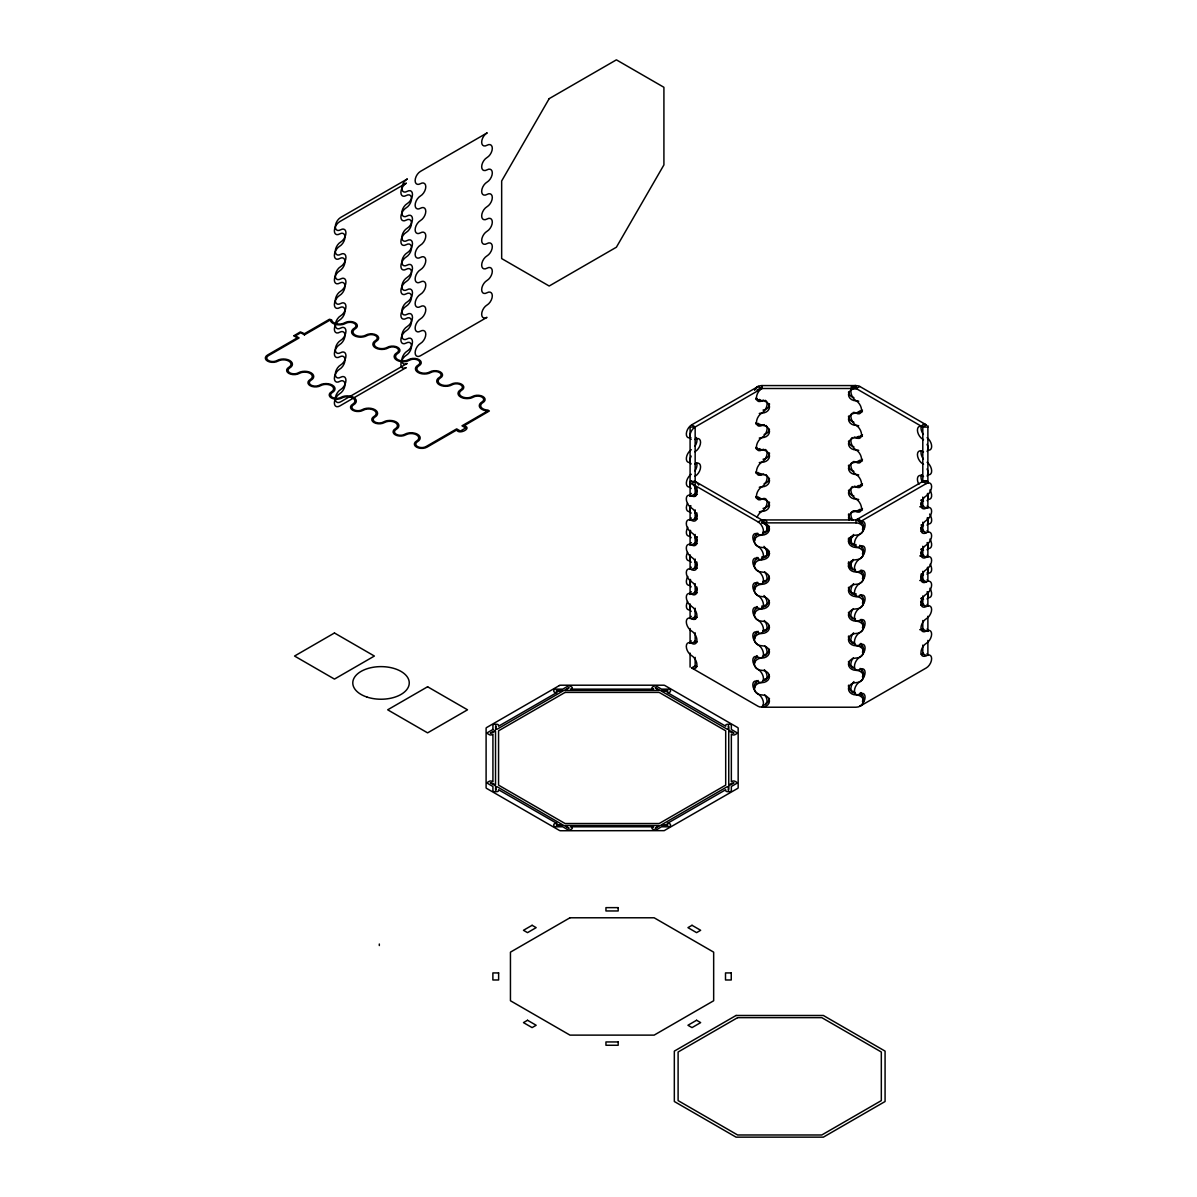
<?xml version="1.0" encoding="UTF-8"?>
<svg xmlns="http://www.w3.org/2000/svg" width="1197" height="1197" viewBox="0 0 1197 1197"><rect width="100%" height="100%" fill="white"/><g stroke="black" fill="none" stroke-linecap="round" stroke-linejoin="round"><path stroke-width="1.5" d="M495.363 730.2L490.321 733.118L495.528 731.277L495.528 784.663L490.321 782.823L495.393 785.756M728.883 785.756L733.956 782.823L728.749 784.663L728.749 731.277L733.956 733.118L728.928 730.215M304.442 334.861L330.282 319.943A9.037 5.222 0 0 0 336.073 324.522A9.037 5.222 0 0 0 345.694 323.34A6.015 3.471 0 0 1 354.207 323.34A6.015 3.471 0 0 1 354.207 328.262A9.037 5.222 0 0 0 354.207 335.639A9.037 5.222 0 0 0 366.97 335.639A6.015 3.471 0 0 1 375.499 335.639A6.015 3.471 0 0 1 375.499 340.547A9.037 5.222 0 0 0 375.499 347.923A9.037 5.222 0 0 0 388.262 347.923A6.015 3.471 0 0 1 396.776 347.923A6.015 3.471 0 0 1 396.776 352.846A9.037 5.222 0 0 0 396.776 360.207A9.037 5.222 0 0 0 409.554 360.207A6.015 3.471 0 0 1 418.067 360.207A6.015 3.471 0 0 1 418.067 365.13A9.037 5.222 0 0 0 418.067 372.506A9.037 5.222 0 0 0 430.845 372.506A6.015 3.471 0 0 1 439.359 372.506A6.015 3.471 0 0 1 439.359 377.414A9.037 5.222 0 0 0 439.359 384.791A9.037 5.222 0 0 0 452.137 384.791A6.015 3.471 0 0 1 460.65 384.791A6.015 3.471 0 0 1 460.65 389.713A9.037 5.222 0 0 0 460.65 397.09A9.037 5.222 0 0 0 473.413 397.09A6.015 3.471 0 0 1 481.927 397.09A6.015 3.471 0 0 1 481.927 401.997A9.037 5.222 0 0 0 479.877 407.549A9.037 5.222 0 0 0 487.822 410.9L461.982 425.818L465.708 427.972L460.381 431.04L456.656 428.885L426.057 446.556A6.015 3.471 0 0 1 417.544 446.556A6.015 3.471 0 0 1 417.544 441.648A9.037 5.222 0 0 0 417.544 434.272A9.037 5.222 0 0 0 404.766 434.272A6.015 3.471 0 0 1 396.252 434.272A6.015 3.471 0 0 1 396.252 429.349A9.037 5.222 0 0 0 396.252 421.972A9.037 5.222 0 0 0 383.474 421.972A6.015 3.471 0 0 1 374.96 421.972A6.015 3.471 0 0 1 374.96 417.065A9.037 5.222 0 0 0 374.96 409.688A9.037 5.222 0 0 0 362.182 409.688A6.015 3.471 0 0 1 353.669 409.688A6.015 3.471 0 0 1 353.669 404.766A9.037 5.222 0 0 0 353.669 397.389A9.037 5.222 0 0 0 340.906 397.389A6.015 3.471 0 0 1 332.377 397.389A6.015 3.471 0 0 1 332.377 392.481A9.037 5.222 0 0 0 332.377 385.105A9.037 5.222 0 0 0 319.614 385.105A6.015 3.471 0 0 1 311.1 385.105A6.015 3.471 0 0 1 311.1 380.182A9.037 5.222 0 0 0 311.1 372.806A9.037 5.222 0 0 0 298.322 372.806A6.015 3.471 0 0 1 289.809 372.806A6.015 3.471 0 0 1 289.809 367.898A9.037 5.222 0 0 0 289.809 360.521A9.037 5.222 0 0 0 277.031 360.521A6.015 3.471 0 0 1 268.517 360.521A6.015 3.471 0 0 1 268.517 355.599L299.115 337.943L295.435 335.803L300.761 332.736L304.487 334.891M690.878 437.548A7.526 4.339 -60 0 1 686.345 433.628A7.526 4.339 -60 0 1 691.657 424.875L758.18 386.466L761.771 388.531A7.526 4.339 -60 0 0 756.459 397.748A7.526 4.339 -60 0 0 761.771 400.83A7.526 4.339 -60 0 1 763.686 400.127M691.163 439.389A7.526 4.339 -60 0 1 690.43 433.269A7.526 4.339 -60 0 1 695.248 426.94L761.771 388.531M691.627 483.543L758.15 521.952A7.526 4.339 60 0 1 763.477 531.169A7.526 4.339 60 0 1 758.15 534.236A7.526 4.339 60 0 0 752.823 537.318A7.526 4.339 60 0 0 758.15 546.535A7.526 4.339 60 0 1 763.477 555.752A7.526 4.339 60 0 1 758.15 558.819A7.526 4.339 60 0 0 752.823 561.887A7.526 4.339 60 0 0 758.15 571.119A7.526 4.339 60 0 1 763.477 580.336A7.526 4.339 60 0 1 758.15 583.403A7.526 4.339 60 0 0 752.823 586.47A7.526 4.339 60 0 0 758.15 595.687A7.526 4.339 60 0 1 763.477 604.919A7.526 4.339 60 0 1 758.15 607.986A7.526 4.339 60 0 0 752.823 611.054A7.526 4.339 60 0 0 758.15 620.27A7.526 4.339 60 0 1 763.477 629.487A7.526 4.339 60 0 1 758.15 632.57A7.526 4.339 60 0 0 752.823 635.637A7.526 4.339 60 0 0 758.15 644.854A7.526 4.339 60 0 1 763.477 654.071A7.526 4.339 60 0 1 758.15 657.153A7.526 4.339 60 0 0 752.823 660.22A7.526 4.339 60 0 0 758.15 669.437A7.526 4.339 60 0 1 763.477 678.654A7.526 4.339 60 0 1 758.15 681.736A7.526 4.339 60 0 0 752.823 684.804A7.526 4.339 60 0 0 758.15 694.021A7.526 4.339 60 0 1 763.477 703.238A7.526 4.339 60 0 1 758.15 706.32L691.627 667.911A7.526 4.339 60 0 0 696.938 664.829A7.526 4.339 60 0 0 691.627 655.612A7.526 4.339 60 0 1 686.3 646.395A7.526 4.339 60 0 1 691.627 643.328A7.526 4.339 60 0 0 696.938 640.245A7.526 4.339 60 0 0 691.627 631.028A7.526 4.339 60 0 1 686.3 621.812A7.526 4.339 60 0 1 691.627 618.744A7.526 4.339 60 0 0 696.938 615.662A7.526 4.339 60 0 0 691.627 606.445A7.526 4.339 60 0 1 686.3 597.228A7.526 4.339 60 0 1 691.627 594.161A7.526 4.339 60 0 0 696.938 591.079A7.526 4.339 60 0 0 691.627 581.862A7.526 4.339 60 0 1 686.3 572.645A7.526 4.339 60 0 1 691.627 569.577A7.526 4.339 60 0 0 696.938 566.51A7.526 4.339 60 0 0 691.627 557.278A7.526 4.339 60 0 1 686.3 548.061A7.526 4.339 60 0 1 691.627 544.994A7.526 4.339 60 0 0 696.938 541.927A7.526 4.339 60 0 0 691.627 532.71A7.526 4.339 60 0 1 686.3 523.478A7.526 4.339 60 0 1 691.627 520.411A7.526 4.339 60 0 0 696.938 517.343A7.526 4.339 60 0 0 691.627 508.127A7.526 4.339 60 0 1 686.3 498.91A7.526 4.339 60 0 1 691.627 495.827A7.526 4.339 60 0 0 696.938 492.76A7.526 4.339 60 0 0 691.627 483.543L695.218 481.463L761.741 519.872A7.526 4.339 60 0 1 767.008 528.161A7.526 4.339 60 0 1 763.282 532.785M852.967 412.546A7.526 4.339 60 0 1 856.214 413.13A7.526 4.339 60 0 0 861.541 410.062A7.526 4.339 60 0 0 856.214 400.845A7.526 4.339 60 0 1 850.887 391.628A7.526 4.339 60 0 1 856.214 388.561L859.805 386.481L926.328 424.89L922.737 426.97A7.526 4.339 60 0 0 917.426 430.037A7.526 4.339 60 0 0 922.737 439.254A7.526 4.339 60 0 1 923.515 439.763M691.627 495.827L695.218 493.763A7.526 4.339 60 0 0 697.118 494.451M856.214 413.13L859.805 411.065M691.627 520.411L694.021 519.034M854.314 437.025A7.526 4.339 60 0 1 856.214 437.713L858.608 436.336M691.627 544.994L695.218 542.914A7.526 4.339 60 0 0 697.118 543.618M852.967 461.698A7.526 4.339 60 0 1 856.214 462.296L859.805 460.232A7.526 4.339 60 0 0 862.409 460.95M758.15 521.952L761.741 519.872M691.627 569.577L694.021 568.201M854.314 486.191A7.526 4.339 60 0 1 856.214 486.88L858.608 485.503M691.627 594.161L695.218 592.081A7.526 4.339 60 0 0 697.118 592.769M852.967 510.865A7.526 4.339 60 0 1 856.214 511.463L859.805 509.383A7.526 4.339 60 0 0 862.409 510.102M922.707 481.493L926.298 483.558A7.526 4.339 -60 0 1 931.625 486.64A7.526 4.339 -60 0 1 926.298 495.857A7.526 4.339 -60 0 0 920.972 505.074A7.526 4.339 -60 0 0 926.298 508.141A7.526 4.339 -60 0 1 931.625 511.209A7.526 4.339 -60 0 1 926.298 520.441A7.526 4.339 -60 0 0 920.972 529.658A7.526 4.339 -60 0 0 926.298 532.725A7.526 4.339 -60 0 1 931.625 535.792A7.526 4.339 -60 0 1 926.298 545.009A7.526 4.339 -60 0 0 920.972 554.226A7.526 4.339 -60 0 0 926.298 557.308A7.526 4.339 -60 0 1 931.625 560.376A7.526 4.339 -60 0 1 926.298 569.592A7.526 4.339 -60 0 0 920.972 578.809A7.526 4.339 -60 0 0 926.298 581.892A7.526 4.339 -60 0 1 931.625 584.959A7.526 4.339 -60 0 1 926.298 594.176A7.526 4.339 -60 0 0 920.972 603.393A7.526 4.339 -60 0 0 926.298 606.475A7.526 4.339 -60 0 1 931.625 609.542A7.526 4.339 -60 0 1 926.298 618.759A7.526 4.339 -60 0 0 920.972 627.976A7.526 4.339 -60 0 0 926.298 631.058A7.526 4.339 -60 0 1 931.625 634.126A7.526 4.339 -60 0 1 926.298 643.343A7.526 4.339 -60 0 0 920.972 652.56A7.526 4.339 -60 0 0 926.298 655.627A7.526 4.339 -60 0 1 931.625 658.709A7.526 4.339 -60 0 1 926.298 667.926L859.775 706.335A7.526 4.339 -60 0 0 865.087 697.118A7.526 4.339 -60 0 0 859.775 694.036A7.526 4.339 -60 0 1 854.449 690.968A7.526 4.339 -60 0 1 859.775 681.751A7.526 4.339 -60 0 0 865.087 672.534A7.526 4.339 -60 0 0 859.775 669.467A7.526 4.339 -60 0 1 854.449 666.385A7.526 4.339 -60 0 1 859.775 657.168A7.526 4.339 -60 0 0 865.087 647.951A7.526 4.339 -60 0 0 859.775 644.884A7.526 4.339 -60 0 1 854.449 641.801A7.526 4.339 -60 0 1 859.775 632.585A7.526 4.339 -60 0 0 865.087 623.368A7.526 4.339 -60 0 0 859.775 620.3A7.526 4.339 -60 0 1 854.449 617.218A7.526 4.339 -60 0 1 859.775 608.001A7.526 4.339 -60 0 0 865.087 598.784A7.526 4.339 -60 0 0 859.775 595.717A7.526 4.339 -60 0 1 854.449 592.635A7.526 4.339 -60 0 1 859.775 583.418A7.526 4.339 -60 0 0 865.087 574.201A7.526 4.339 -60 0 0 859.775 571.134A7.526 4.339 -60 0 1 854.449 568.066A7.526 4.339 -60 0 1 859.775 558.849A7.526 4.339 -60 0 0 865.087 549.618A7.526 4.339 -60 0 0 859.775 546.55A7.526 4.339 -60 0 1 854.449 543.483A7.526 4.339 -60 0 1 859.775 534.266A7.526 4.339 -60 0 0 865.087 525.049A7.526 4.339 -60 0 0 859.775 521.967L856.184 519.902L922.707 481.493A7.526 4.339 -60 0 1 927.855 483.109M691.627 618.744L694.021 617.353M859.775 521.967L926.298 483.558M691.627 643.328L695.218 641.248A7.526 4.339 60 0 0 697.118 641.936M691.627 667.911L695.218 665.831A7.526 4.339 60 0 0 697.118 666.52M754.843 389.728A7.526 6.15 0 0 1 761.965 385.569L856.05 385.569L856.05 388.501A7.526 6.15 0 0 0 848.523 394.651A7.526 6.15 0 0 0 856.05 400.8A7.526 6.15 0 0 1 858.728 401.204M756.938 390.072A7.526 6.15 0 0 1 761.965 388.501L856.05 388.501M695.158 496.142L695.158 427.045L690.085 427.045L690.085 496.142M927.884 427.075L922.797 427.075L856.214 388.561M690.085 481.359L695.158 481.359A7.526 4.339 60 0 1 698.764 485.084M922.797 481.389L927.884 481.389M761.905 522.865L855.99 522.865A7.526 6.15 0 0 1 863.516 528.999A7.526 6.15 0 0 1 855.99 535.149A7.526 6.15 0 0 0 848.464 541.298A7.526 6.15 0 0 0 855.99 547.448A7.526 6.15 0 0 1 863.516 553.583A7.526 6.15 0 0 1 855.99 559.732A7.526 6.15 0 0 0 848.464 565.882A7.526 6.15 0 0 0 855.99 572.031A7.526 6.15 0 0 1 863.516 578.166A7.526 6.15 0 0 1 855.99 584.316A7.526 6.15 0 0 0 848.464 590.465A7.526 6.15 0 0 0 855.99 596.6A7.526 6.15 0 0 1 863.516 602.749A7.526 6.15 0 0 1 855.99 608.899A7.526 6.15 0 0 0 848.464 615.049A7.526 6.15 0 0 0 855.99 621.183A7.526 6.15 0 0 1 863.516 627.333A7.526 6.15 0 0 1 855.99 633.482A7.526 6.15 0 0 0 848.464 639.617A7.526 6.15 0 0 0 855.99 645.767A7.526 6.15 0 0 1 863.516 651.916A7.526 6.15 0 0 1 855.99 658.066A7.526 6.15 0 0 0 848.464 664.2A7.526 6.15 0 0 0 855.99 670.35A7.526 6.15 0 0 1 863.516 676.5A7.526 6.15 0 0 1 855.99 682.649A7.526 6.15 0 0 0 848.464 688.784A7.526 6.15 0 0 0 855.99 694.933A7.526 6.15 0 0 1 863.516 701.083A7.526 6.15 0 0 1 855.99 707.218L761.905 707.218A7.526 6.15 0 0 0 769.432 701.083A7.526 6.15 0 0 0 761.905 694.933A7.526 6.15 0 0 1 754.379 688.784A7.526 6.15 0 0 1 761.905 682.649A7.526 6.15 0 0 0 769.432 676.5A7.526 6.15 0 0 0 761.905 670.35A7.526 6.15 0 0 1 754.379 664.2A7.526 6.15 0 0 1 761.905 658.066A7.526 6.15 0 0 0 769.432 651.916A7.526 6.15 0 0 0 761.905 645.767A7.526 6.15 0 0 1 754.379 639.617A7.526 6.15 0 0 1 761.905 633.482A7.526 6.15 0 0 0 769.432 627.333A7.526 6.15 0 0 0 761.905 621.183A7.526 6.15 0 0 1 754.379 615.049A7.526 6.15 0 0 1 761.905 608.899A7.526 6.15 0 0 0 769.432 602.749A7.526 6.15 0 0 0 761.905 596.6A7.526 6.15 0 0 1 754.379 590.465A7.526 6.15 0 0 1 761.905 584.316A7.526 6.15 0 0 0 769.432 578.166A7.526 6.15 0 0 0 761.905 572.031A7.526 6.15 0 0 1 754.379 565.882A7.526 6.15 0 0 1 761.905 559.732A7.526 6.15 0 0 0 769.432 553.583A7.526 6.15 0 0 0 761.905 547.448A7.526 6.15 0 0 1 754.379 541.298A7.526 6.15 0 0 1 761.905 535.149A7.526 6.15 0 0 0 769.432 528.999A7.526 6.15 0 0 0 761.905 522.865L761.905 519.932L855.99 519.932A7.526 6.15 0 0 1 862.558 523.059A7.526 6.15 0 0 1 862.424 529.269M759.377 399.439L761.771 400.83M919.775 506.75A7.526 4.339 -60 0 0 922.707 506.062L926.298 508.141M759.377 424.022L761.771 425.414A7.526 4.339 -60 0 1 764.389 424.696M921.166 531.273A7.526 4.339 -60 0 0 922.707 530.645L926.298 532.725M759.377 448.606L761.771 449.982A7.526 4.339 -60 0 1 763.686 449.294M919.775 555.902A7.526 4.339 -60 0 0 922.707 555.228L926.298 557.308M691.657 424.875L695.248 426.94M759.377 473.189L761.771 474.566A7.526 4.339 -60 0 1 763.686 473.877M919.775 580.485A7.526 4.339 -60 0 0 922.707 579.812L926.298 581.892M758.18 497.084L761.771 499.149A7.526 4.339 -60 0 1 767.097 502.231A7.526 4.339 -60 0 1 761.771 511.448A7.526 4.339 -60 0 0 757.043 517.508M920.807 605.083A7.526 4.339 -60 0 0 922.707 604.395L926.298 606.475M919.775 629.652A7.526 4.339 -60 0 0 922.707 628.979L926.298 631.058M921.166 654.19A7.526 4.339 -60 0 0 922.707 653.562L926.298 655.627M927.884 425.698L927.884 482.975M927.884 493.344L927.884 507.348M927.884 517.568L927.884 532.141M927.884 542.51L927.884 557.159A7.526 4.339 -60 0 0 927.032 555.303M927.884 567.094L927.884 581.293M927.884 591.677L927.884 606.325A7.526 4.339 -60 0 0 927.032 604.47M927.884 616.26L927.884 631.373M927.884 640.41L927.884 655.492M922.797 425.698L922.797 481.867M922.797 497.099L922.797 507.348M922.797 522.191L922.797 531.932M922.797 546.266L922.797 556.515M922.797 571.358L922.797 581.293M922.797 595.941L922.797 605.682M922.797 620.525L922.797 631.373M922.797 645.108L922.797 654.894M855.99 519.932L855.99 522.865M855.99 544.515L855.99 547.448M855.99 593.667L855.99 596.6M761.965 385.569L761.965 388.501M761.905 556.8L761.905 559.732M761.905 605.966L761.905 608.899M728.719 729.916C727.282 719.966 730.484 730.664 727.058 729.138L661.761 691.297L667.836 690.669L660.445 690.639L655.178 687.647L658.889 690.43L565.418 690.474L569.084 687.647L563.862 690.624L556.44 690.669L562.515 691.238L497.219 729.138C493.897 730.828 496.89 719.936 495.558 729.916M728.719 786.025C727.267 795.99 730.484 785.307 727.058 786.803L661.761 824.643L667.836 825.272L660.445 825.302L655.178 828.309L658.919 825.571L565.373 825.511L569.084 828.309L563.787 825.302L556.44 825.272L562.515 824.703L497.219 786.803C493.733 785.277 497.024 796.005 495.558 786.025M695.158 509.877L695.158 519.603M695.158 534.461L695.158 544.186M695.158 559.044L695.158 568.77M695.158 583.627L695.158 593.353A7.526 4.339 -60 0 0 696.953 587.069M695.158 608.211L695.158 618.654M695.158 632.794L695.158 642.52M695.158 657.362L695.158 667.103M690.085 505.613L690.085 520.261M690.085 530.196L690.085 544.186M690.085 554.765L690.085 568.979M690.085 579.348L690.085 593.353M690.085 603.931L690.085 618.654M690.085 628.515L690.085 642.52M690.085 653.098L690.085 667.103M379.314 944.014L379.314 945.54M766.813 524.989A7.526 4.339 -60 0 1 766.678 529.463M761.771 499.149A7.526 4.339 -60 0 1 756.459 496.082A7.526 4.339 -60 0 1 761.771 486.865A7.526 4.339 -60 0 0 766.514 480.79A7.526 4.339 -60 0 0 766.11 474.64M761.771 474.566A7.526 4.339 -60 0 1 756.459 471.498A7.526 4.339 -60 0 1 761.771 462.281A7.526 4.339 -60 0 0 766.753 455.459A7.526 4.339 -60 0 0 765.332 449.503M761.771 449.982A7.526 4.339 -60 0 1 756.459 446.915A7.526 4.339 -60 0 1 761.771 437.698A7.526 4.339 -60 0 0 766.514 431.623A7.526 4.339 -60 0 0 766.11 425.474M761.771 425.414A7.526 4.339 -60 0 1 756.459 422.332A7.526 4.339 -60 0 1 761.771 413.115A7.526 4.339 -60 0 0 766.753 406.292A7.526 4.339 -60 0 0 765.332 400.337M694.859 439.449A7.526 4.339 -60 0 0 695.248 439.239A7.526 4.339 -60 0 1 700.574 442.306A7.526 4.339 -60 0 1 695.248 451.523A7.526 4.339 -60 0 0 694.859 451.763M694.859 464.017A7.526 4.339 -60 0 0 695.248 463.823A7.526 4.339 -60 0 1 700.574 466.89A7.526 4.339 -60 0 1 695.248 476.107A7.526 4.339 -60 0 0 694.859 476.346M691.163 463.957A7.526 4.339 -60 0 1 691.163 456.102M694.859 488.6A7.526 4.339 -60 0 0 695.248 488.391A7.526 4.339 -60 0 1 696.789 487.778M691.163 488.541A7.526 4.339 -60 0 1 691.163 480.685M695.248 512.974A7.526 4.339 -60 0 1 694.859 513.184M691.163 513.124A7.526 4.339 -60 0 1 690.923 505.762M694.859 537.767A7.526 4.339 -60 0 0 695.248 537.558A7.526 4.339 -60 0 1 697.148 536.869M691.163 537.707A7.526 4.339 -60 0 1 690.714 530.84M694.859 562.351A7.526 4.339 -60 0 0 695.248 562.141A7.526 4.339 -60 0 1 695.637 561.932M691.163 562.291A7.526 4.339 -60 0 1 690.519 555.917M691.163 586.874A7.526 4.339 -60 0 1 690.714 580.006M695.248 611.308A7.526 4.339 -60 0 1 694.859 611.517M691.163 611.458A7.526 4.339 -60 0 1 690.519 605.083M766.514 548.914A7.526 4.339 -60 0 1 766.678 554.031M757.791 497.294A7.526 4.339 -60 0 1 755.92 497.802M758.18 472.501A7.526 4.339 -60 0 1 755.92 473.219M757.417 448.291A7.526 4.339 -60 0 1 755.92 448.636M758.18 423.334A7.526 4.339 -60 0 1 755.92 424.052M757.417 399.14A7.526 4.339 -60 0 1 755.92 399.469M754.634 390.072A7.526 4.339 -60 0 1 758.18 386.466M696.205 437.474A7.526 4.339 -60 0 1 694.918 446.286M690.13 462.371A7.526 4.339 -60 0 1 686.375 457.972A7.526 4.339 -60 0 1 691.268 449.698M696.564 462.655A7.526 4.339 -60 0 1 694.918 470.87M690.13 486.955A7.526 4.339 -60 0 1 686.375 482.556A7.526 4.339 -60 0 1 691.268 474.266M696.804 487.942A7.526 4.339 -60 0 1 695.218 494.989M690.13 511.523A7.526 4.339 -60 0 1 687.572 503.189M696.893 512.915A7.526 4.339 -60 0 1 695.487 519.109M690.13 536.106A7.526 4.339 -60 0 1 687.826 527.293M696.699 536.735A7.526 4.339 -60 0 1 695.218 544.156M689.756 560.765A7.526 4.339 -60 0 1 687.572 552.356M696.893 562.081A7.526 4.339 -60 0 1 695.756 567.782M690.13 585.273A7.526 4.339 -60 0 1 687.826 576.445M690.13 609.857A7.526 4.339 -60 0 1 687.572 601.522M689.981 643.253A7.526 4.339 60 0 1 691.387 640.919M694.829 641.038A7.526 4.339 60 0 1 695.218 641.248M690.071 618.28A7.526 4.339 60 0 1 691.387 616.335M694.829 616.455A7.526 4.339 60 0 1 695.218 616.664A7.526 4.339 60 0 0 697.118 617.353M689.921 594.505A7.526 4.339 60 0 1 691.387 591.752M694.829 591.872A7.526 4.339 60 0 1 695.218 592.081M690.071 569.114A7.526 4.339 60 0 1 691.387 567.169M694.829 567.288A7.526 4.339 60 0 1 695.218 567.498A7.526 4.339 60 0 0 697.118 568.201M689.921 545.338A7.526 4.339 60 0 1 691.387 542.585M694.829 542.72A7.526 4.339 60 0 1 695.218 542.914M690.071 519.962A7.526 4.339 60 0 1 691.387 518.002M694.829 518.136A7.526 4.339 60 0 1 695.218 518.346A7.526 4.339 60 0 0 697.118 519.034M689.921 496.171A7.526 4.339 60 0 1 691.387 493.418M694.829 493.553A7.526 4.339 60 0 1 695.218 493.763M756.429 535.463A7.526 4.339 60 0 1 756.699 533.413M764 546.341A7.526 4.339 60 0 1 767.038 554.331A7.526 4.339 60 0 1 762.893 557.263M756.429 559.598A7.526 4.339 60 0 1 757.013 557.353M764.674 571.747A7.526 4.339 60 0 1 767.008 579.124A7.526 4.339 60 0 1 763.282 581.951M756.429 584.63A7.526 4.339 60 0 1 756.848 582.236M764 595.508A7.526 4.339 60 0 1 767.038 603.497A7.526 4.339 60 0 1 762.893 606.43M756.429 608.764A7.526 4.339 60 0 1 757.013 606.52M764.344 620.495A7.526 4.339 60 0 1 767.038 628.081A7.526 4.339 60 0 1 763.282 631.118M756.429 633.797A7.526 4.339 60 0 1 756.848 631.403M764.988 645.946A7.526 4.339 60 0 1 766.978 653.068A7.526 4.339 60 0 1 763.282 655.702M756.429 657.931A7.526 4.339 60 0 1 757.013 655.672M764.344 669.662A7.526 4.339 60 0 1 767.038 677.233A7.526 4.339 60 0 1 763.282 680.285M756.429 682.963A7.526 4.339 60 0 1 756.848 680.569M764.674 694.664A7.526 4.339 60 0 1 767.008 702.026A7.526 4.339 60 0 1 763.282 704.868M769.312 674.674A7.526 6.15 0 0 1 764.075 679.447M754.634 662.824A7.526 6.15 0 0 1 757.312 656.405M769.432 649.208A7.526 6.15 0 0 1 764.075 654.864M754.783 638.674A7.526 6.15 0 0 1 758.225 631.328M769.312 625.522A7.526 6.15 0 0 1 763.013 630.475M754.634 613.657A7.526 6.15 0 0 1 757.312 607.238M769.387 600.49A7.526 6.15 0 0 1 764.075 605.697M754.783 589.508A7.526 6.15 0 0 1 757.761 582.4M769.312 576.356A7.526 6.15 0 0 1 763.013 581.323M754.634 564.505A7.526 6.15 0 0 1 758.225 557.593M769.387 551.323A7.526 6.15 0 0 1 764.075 556.545M754.783 540.341A7.526 6.15 0 0 1 757.761 533.234M769.432 526.291A7.526 6.15 0 0 1 763.013 532.156M761.905 519.932A7.526 6.15 0 0 1 766.933 521.503M853.82 544.246A7.526 6.15 0 0 1 848.478 538.141M859.685 545.293A7.526 6.15 0 0 1 862.424 553.852M852.803 568.515A7.526 6.15 0 0 1 848.598 561.827M860.598 570.37A7.526 6.15 0 0 1 862.424 578.435M853.82 593.413A7.526 6.15 0 0 1 848.478 587.308M860.149 594.7A7.526 6.15 0 0 1 862.424 603.019M852.803 617.667A7.526 6.15 0 0 1 848.478 612.34M860.598 619.537A7.526 6.15 0 0 1 862.424 627.602M853.82 642.58A7.526 6.15 0 0 1 848.508 636.026M860.149 643.851A7.526 6.15 0 0 1 862.424 652.185M852.803 666.834A7.526 6.15 0 0 1 848.478 661.492M860.149 668.435A7.526 6.15 0 0 1 862.424 676.769M853.82 691.746A7.526 6.15 0 0 1 848.508 685.178M860.149 693.018A7.526 6.15 0 0 1 862.424 701.352M769.432 698.375A7.526 6.15 0 0 1 765.601 703.507M754.783 687.841A7.526 6.15 0 0 1 758.225 680.495M861.212 668.644A7.526 4.339 -60 0 1 861.466 671.143M854.284 668.076A7.526 4.339 -60 0 1 850.887 664.963A7.526 4.339 -60 0 1 853.237 657.811M860.912 643.402A7.526 4.339 -60 0 1 861.406 647.038M854.643 643.432A7.526 4.339 -60 0 1 850.887 640.38A7.526 4.339 -60 0 1 853.581 632.809M861.212 619.477A7.526 4.339 -60 0 1 861.466 621.991M855.406 618.61A7.526 4.339 -60 0 1 850.977 616.41A7.526 4.339 -60 0 1 853.237 608.645M861.212 594.894A7.526 4.339 -60 0 1 861.496 596.495M854.284 594.325A7.526 4.339 -60 0 1 850.872 591.004A7.526 4.339 -60 0 1 853.581 583.642M861.212 570.311A7.526 4.339 -60 0 1 861.466 572.824M855.406 569.443A7.526 4.339 -60 0 1 850.977 567.243A7.526 4.339 -60 0 1 853.237 559.478M861.212 545.727A7.526 4.339 -60 0 1 861.496 547.777M854.284 545.174A7.526 4.339 -60 0 1 850.872 541.852A7.526 4.339 -60 0 1 853.581 534.475M861.212 521.144A7.526 4.339 -60 0 1 861.466 523.658M856.184 519.902A7.526 4.339 -60 0 1 859.73 519.408M927.032 506.136A7.526 4.339 -60 0 1 927.944 508.082M922.707 506.062A7.526 4.339 -60 0 1 923.486 505.688M927.032 530.72A7.526 4.339 -60 0 1 927.75 531.902M922.707 530.645A7.526 4.339 -60 0 1 923.486 530.271M922.707 555.228A7.526 4.339 -60 0 1 923.486 554.854M927.032 579.887A7.526 4.339 -60 0 1 927.75 581.069M922.707 579.812A7.526 4.339 -60 0 1 923.486 579.438M922.707 604.395A7.526 4.339 -60 0 1 923.486 604.021M927.032 629.053A7.526 4.339 -60 0 1 927.989 631.403M922.707 628.979A7.526 4.339 -60 0 1 923.486 628.59M927.032 653.637A7.526 4.339 -60 0 1 927.855 655.178M922.707 653.562A7.526 4.339 -60 0 1 923.486 653.173M860.912 692.569A7.526 4.339 -60 0 1 861.406 696.205M855.017 692.494A7.526 4.339 -60 0 1 850.887 689.547A7.526 4.339 -60 0 1 853.925 681.557M921.585 573.932A7.526 4.339 60 0 1 922.737 574.455A7.526 4.339 60 0 0 923.515 574.844M927.286 567.737A7.526 4.339 60 0 1 927.077 574.38M921.211 549.243A7.526 4.339 60 0 1 922.737 549.872A7.526 4.339 60 0 0 923.515 550.261M927.077 542.645A7.526 4.339 60 0 1 927.077 549.797M921.959 524.914A7.526 4.339 60 0 1 922.737 525.288A7.526 4.339 60 0 0 923.515 525.678M927.077 518.062A7.526 4.339 60 0 1 927.077 525.214M921.211 500.092A7.526 4.339 60 0 1 922.737 500.705A7.526 4.339 60 0 0 923.515 501.094M927.286 493.987A7.526 4.339 60 0 1 927.077 500.645M918.907 484.321A7.526 4.339 60 0 1 917.845 477.034A7.526 4.339 60 0 1 922.737 476.122A7.526 4.339 60 0 0 923.515 476.511M923.515 464.346A7.526 4.339 60 0 0 922.737 463.838A7.526 4.339 60 0 1 917.426 454.621A7.526 4.339 60 0 1 922.737 451.538A7.526 4.339 60 0 0 923.515 451.927M927.077 468.91A7.526 4.339 60 0 1 927.077 476.062M927.077 444.326A7.526 4.339 60 0 1 927.077 451.478M851.666 413.459A7.526 4.339 60 0 0 851.576 419.608A7.526 4.339 60 0 0 856.214 425.429A7.526 4.339 60 0 1 861.541 434.646A7.526 4.339 60 0 1 856.214 437.713M852.129 437.578A7.526 4.339 60 0 0 851.396 443.683A7.526 4.339 60 0 0 856.214 450.012A7.526 4.339 60 0 1 861.541 459.229A7.526 4.339 60 0 1 856.214 462.296M851.666 462.626A7.526 4.339 60 0 0 851.576 468.775A7.526 4.339 60 0 0 856.214 474.596A7.526 4.339 60 0 1 861.541 483.812A7.526 4.339 60 0 1 856.214 486.88M852.384 486.551A7.526 4.339 60 0 0 851.321 492.61A7.526 4.339 60 0 0 856.214 499.179A7.526 4.339 60 0 1 861.541 508.396A7.526 4.339 60 0 1 856.214 511.463M852.668 520.141A7.526 4.339 60 0 1 851.666 511.792M851.666 542.765A7.526 4.339 60 0 1 851.321 536.959M851.666 567.348A7.526 4.339 60 0 1 851.89 560.705M921.211 598.41A7.526 4.339 60 0 1 922.737 599.039A7.526 4.339 60 0 0 923.515 599.413M927.077 591.812A7.526 4.339 60 0 1 927.077 598.964M922.782 581.054A7.526 4.339 60 0 1 921.181 574.006M930.159 564.176A7.526 4.339 60 0 1 931.371 571.134A7.526 4.339 60 0 1 927.106 572.764M922.498 555.992A7.526 4.339 60 0 1 921.106 552.041M921.106 549.812A7.526 4.339 60 0 1 921.436 548.72M929.889 539.129A7.526 4.339 60 0 1 928.229 548.495M922.244 530.929A7.526 4.339 60 0 1 921.106 527.458M921.106 525.229A7.526 4.339 60 0 1 921.181 524.84M929.59 514.082A7.526 4.339 60 0 1 931.535 521.413A7.526 4.339 60 0 1 927.495 523.732M922.498 506.84A7.526 4.339 60 0 1 921.106 502.875M921.106 500.645A7.526 4.339 60 0 1 921.301 499.882M929.889 489.962A7.526 4.339 60 0 1 928.229 499.329M922.244 481.763A7.526 4.339 60 0 1 921.6 474.655M927.106 462.281A7.526 4.339 60 0 1 931.655 470.75A7.526 4.339 60 0 1 927.495 474.581M923.396 459.05A7.526 4.339 60 0 1 921.301 450.73M927.106 437.698A7.526 4.339 60 0 1 931.655 446.167A7.526 4.339 60 0 1 927.495 449.997M923.396 434.466A7.526 4.339 60 0 1 921.6 425.489M922.782 424.411A7.526 4.339 60 0 1 926.328 424.89M855.271 386.796A7.526 4.339 60 0 1 859.805 386.481M862.409 411.783A7.526 4.339 60 0 1 860.194 411.274M862.409 436.366A7.526 4.339 60 0 1 860.194 435.858M862.409 485.533A7.526 4.339 60 0 1 860.194 485.009M922.498 605.158A7.526 4.339 60 0 1 921.106 601.208M921.106 598.964A7.526 4.339 60 0 1 921.436 597.872M929.889 588.296A7.526 4.339 60 0 1 928.229 597.662M848.568 541.463A7.526 6.15 0 0 1 852.848 536.57M849.122 519.962A7.526 6.15 0 0 1 856.05 511.418A7.526 6.15 0 0 0 862.468 508.471M858.728 499.523A7.526 6.15 0 0 0 856.05 499.119A7.526 6.15 0 0 1 848.523 492.969A7.526 6.15 0 0 1 856.05 486.835A7.526 6.15 0 0 0 862.468 483.887M858.728 474.94A7.526 6.15 0 0 0 856.05 474.536A7.526 6.15 0 0 1 848.523 468.386A7.526 6.15 0 0 1 856.05 462.251A7.526 6.15 0 0 0 862.468 459.304M858.728 450.356A7.526 6.15 0 0 0 856.05 449.952A7.526 6.15 0 0 1 848.523 443.818A7.526 6.15 0 0 1 856.05 437.668A7.526 6.15 0 0 0 862.468 434.72M858.728 425.788A7.526 6.15 0 0 0 856.05 425.369A7.526 6.15 0 0 1 848.523 419.234A7.526 6.15 0 0 1 856.05 413.085A7.526 6.15 0 0 0 862.468 410.137M755.846 398.227A7.526 6.15 0 0 0 761.965 400.8A7.526 6.15 0 0 1 769.491 406.935A7.526 6.15 0 0 1 761.965 413.085A7.526 6.15 0 0 0 759.272 413.489M755.846 422.81A7.526 6.15 0 0 0 761.965 425.369A7.526 6.15 0 0 1 769.491 431.519A7.526 6.15 0 0 1 761.965 437.668A7.526 6.15 0 0 0 759.272 438.072M755.846 447.394A7.526 6.15 0 0 0 761.965 449.952A7.526 6.15 0 0 1 769.491 456.102A7.526 6.15 0 0 1 761.965 462.251A7.526 6.15 0 0 0 759.272 462.655M755.846 471.962A7.526 6.15 0 0 0 761.965 474.536A7.526 6.15 0 0 1 769.491 480.685A7.526 6.15 0 0 1 761.965 486.835A7.526 6.15 0 0 0 759.272 487.239M755.846 496.546A7.526 6.15 0 0 0 761.965 499.119A7.526 6.15 0 0 1 769.491 505.269A7.526 6.15 0 0 1 761.965 511.418A7.526 6.15 0 0 0 759.272 511.822M764.135 523.957A7.526 6.15 0 0 1 769.237 528.296M765.646 549.064A7.526 6.15 0 0 1 769.447 553.762M848.523 566.944A7.526 6.15 0 0 1 852.848 561.154M849.93 542.78A7.526 6.15 0 0 1 848.523 539.428M852.848 520.186A7.526 6.15 0 0 1 848.568 513.947M853.88 495.932A7.526 6.15 0 0 1 848.523 490.261M853.88 471.349A7.526 6.15 0 0 1 848.523 465.229M853.88 446.765A7.526 6.15 0 0 1 848.523 441.109M853.88 422.182A7.526 6.15 0 0 1 848.523 416.077M853.88 397.599A7.526 6.15 0 0 1 848.523 391.943M851.022 387.14A7.526 6.15 0 0 1 856.05 385.569M769.491 403.778A7.526 6.15 0 0 1 763.058 410.092M769.447 429.259A7.526 6.15 0 0 1 764.135 434.466M769.491 452.945A7.526 6.15 0 0 1 763.058 459.244M769.447 478.426A7.526 6.15 0 0 1 764.135 483.633M769.491 502.112A7.526 6.15 0 0 1 763.058 508.411M769.087 528.894A7.526 6.15 0 0 1 767.741 530.84M769.087 553.478A7.526 6.15 0 0 1 768.384 554.705M850.633 568.051A7.526 6.15 0 0 1 848.568 563.114M293.908 335.744L297.125 337.943L267.515 355.03A7.436 4.294 0 0 0 267.515 361.105A7.436 4.294 0 0 0 278.033 361.105A7.616 4.399 0 0 1 288.806 361.105A7.616 4.399 0 0 1 288.806 367.314A7.436 4.294 0 0 0 288.806 373.389A7.436 4.294 0 0 0 299.325 373.389A7.616 4.399 0 0 1 310.098 373.389A7.616 4.399 0 0 1 310.098 379.614A7.436 4.294 0 0 0 310.098 385.673A7.436 4.294 0 0 0 320.601 385.673A7.616 4.399 0 0 1 331.389 385.673A7.616 4.399 0 0 1 331.389 391.898A7.436 4.294 0 0 0 331.389 397.973A7.436 4.294 0 0 0 341.893 397.973A7.616 4.399 0 0 1 352.681 397.973A7.616 4.399 0 0 1 352.681 404.197A7.436 4.294 0 0 0 352.681 410.257A7.436 4.294 0 0 0 363.185 410.257A7.616 4.399 0 0 1 373.958 410.257A7.616 4.399 0 0 1 373.958 416.481A7.436 4.294 0 0 0 373.958 422.556A7.436 4.294 0 0 0 384.476 422.556A7.616 4.399 0 0 1 395.249 422.556A7.616 4.399 0 0 1 395.249 428.78A7.436 4.294 0 0 0 395.249 434.84A7.436 4.294 0 0 0 405.768 434.84A7.616 4.399 0 0 1 416.541 434.84A7.616 4.399 0 0 1 416.541 441.065A7.436 4.294 0 0 0 416.541 447.139A7.436 4.294 0 0 0 427.045 447.139L456.656 430.037C459.289 435.214 473.01 427.763 463.972 425.818L489.364 410.99L487.897 410.077A7.616 4.399 0 0 1 481.209 407.264A7.616 4.399 0 0 1 482.93 402.581A7.436 4.294 0 0 0 482.93 396.506A7.436 4.294 0 0 0 472.426 396.506A7.616 4.399 0 0 1 461.638 396.506A7.616 4.399 0 0 1 461.638 390.282A7.436 4.294 0 0 0 461.638 384.222A7.436 4.294 0 0 0 451.134 384.222A7.616 4.399 0 0 1 440.361 384.222A7.616 4.399 0 0 1 440.361 377.998A7.436 4.294 0 0 0 440.361 371.923A7.436 4.294 0 0 0 429.843 371.923A7.616 4.399 0 0 1 419.07 371.923A7.616 4.399 0 0 1 419.07 365.713A7.436 4.294 0 0 0 419.07 359.639A7.436 4.294 0 0 0 408.551 359.639A7.616 4.399 0 0 1 397.778 359.639A7.616 4.399 0 0 1 397.778 353.414A7.436 4.294 0 0 0 397.778 347.354A7.436 4.294 0 0 0 387.274 347.354A7.616 4.399 0 0 1 376.486 347.354A7.616 4.399 0 0 1 376.486 341.13A7.436 4.294 0 0 0 376.486 335.055A7.436 4.294 0 0 0 365.983 335.055A7.616 4.399 0 0 1 355.195 335.055A7.616 4.399 0 0 1 355.195 328.831A7.436 4.294 0 0 0 355.195 322.771A7.436 4.294 0 0 0 344.691 322.771A7.616 4.399 0 0 1 336.581 323.759A7.616 4.399 0 0 1 331.689 319.898L329.489 319.255L304.442 333.709L300.387 331.898L293.908 335.744M549.184 98.648L501.663 180.971L501.663 258.582L549.184 286.023L616.395 247.21L663.916 164.902L663.916 87.291L616.395 59.85L549.184 98.648M407.16 179.071L340.636 217.48A7.526 4.339 -60 0 0 335.31 226.712A7.526 4.339 -60 0 0 340.636 229.779A7.526 4.339 -60 0 1 345.948 232.846A7.526 4.339 -60 0 1 340.636 242.063A7.526 4.339 -60 0 0 335.31 251.28A7.526 4.339 -60 0 0 340.636 254.363A7.526 4.339 -60 0 1 345.948 257.43A7.526 4.339 -60 0 1 340.636 266.647A7.526 4.339 -60 0 0 335.31 275.864A7.526 4.339 -60 0 0 340.636 278.946A7.526 4.339 -60 0 1 345.948 282.013A7.526 4.339 -60 0 1 340.636 291.23A7.526 4.339 -60 0 0 335.31 300.447A7.526 4.339 -60 0 0 340.636 303.529A7.526 4.339 -60 0 1 345.948 306.597A7.526 4.339 -60 0 1 340.636 315.813A7.526 4.339 -60 0 0 335.31 325.03A7.526 4.339 -60 0 0 340.636 328.098A7.526 4.339 -60 0 1 345.948 331.18A7.526 4.339 -60 0 1 340.636 340.397A7.526 4.339 -60 0 0 335.31 349.614A7.526 4.339 -60 0 0 340.636 352.681A7.526 4.339 -60 0 1 345.948 355.763A7.526 4.339 -60 0 1 340.636 364.98A7.526 4.339 -60 0 0 335.31 374.197A7.526 4.339 -60 0 0 340.636 377.264A7.526 4.339 -60 0 1 345.948 380.347A7.526 4.339 -60 0 1 340.636 389.564A7.526 4.339 -60 0 0 335.31 398.781A7.526 4.339 -60 0 0 340.636 401.848L407.16 363.439A7.526 4.339 -60 0 1 401.833 360.372A7.526 4.339 -60 0 1 407.16 351.155A7.526 4.339 -60 0 0 412.486 341.938A7.526 4.339 -60 0 0 407.16 338.856A7.526 4.339 -60 0 1 401.833 335.788A7.526 4.339 -60 0 1 407.16 326.572A7.526 4.339 -60 0 0 412.486 317.355A7.526 4.339 -60 0 0 407.16 314.272A7.526 4.339 -60 0 1 401.833 311.205A7.526 4.339 -60 0 1 407.16 301.988A7.526 4.339 -60 0 0 412.486 292.771A7.526 4.339 -60 0 0 407.16 289.689A7.526 4.339 -60 0 1 401.833 286.622A7.526 4.339 -60 0 1 407.16 277.405A7.526 4.339 -60 0 0 412.486 268.188A7.526 4.339 -60 0 0 407.16 265.121A7.526 4.339 -60 0 1 401.833 262.038A7.526 4.339 -60 0 1 407.16 252.821A7.526 4.339 -60 0 0 412.486 243.604A7.526 4.339 -60 0 0 407.16 240.537A7.526 4.339 -60 0 1 401.833 237.455A7.526 4.339 -60 0 1 407.16 228.238A7.526 4.339 -60 0 0 412.486 219.021A7.526 4.339 -60 0 0 407.16 215.954A7.526 4.339 -60 0 1 401.833 212.871A7.526 4.339 -60 0 1 407.16 203.655A7.526 4.339 -60 0 0 412.486 194.438A7.526 4.339 -60 0 0 407.16 191.37A7.526 4.339 -60 0 1 401.833 188.303A7.526 4.339 -60 0 1 407.16 179.071M486.984 132.987L420.461 171.395A7.526 4.339 -60 0 0 415.135 180.612A7.526 4.339 -60 0 0 420.461 183.68A7.526 4.339 -60 0 1 425.788 186.762A7.526 4.339 -60 0 1 420.461 195.979A7.526 4.339 -60 0 0 415.135 205.196A7.526 4.339 -60 0 0 420.461 208.263A7.526 4.339 -60 0 1 425.788 211.345A7.526 4.339 -60 0 1 420.461 220.562A7.526 4.339 -60 0 0 415.135 229.779A7.526 4.339 -60 0 0 420.461 232.846A7.526 4.339 -60 0 1 425.788 235.929A7.526 4.339 -60 0 1 420.461 245.146A7.526 4.339 -60 0 0 415.135 254.363A7.526 4.339 -60 0 0 420.461 257.43A7.526 4.339 -60 0 1 425.788 260.512A7.526 4.339 -60 0 1 420.461 269.729A7.526 4.339 -60 0 0 415.135 278.946A7.526 4.339 -60 0 0 420.461 282.013A7.526 4.339 -60 0 1 425.788 285.081A7.526 4.339 -60 0 1 420.461 294.312A7.526 4.339 -60 0 0 415.135 303.529A7.526 4.339 -60 0 0 420.461 306.597A7.526 4.339 -60 0 1 425.788 309.664A7.526 4.339 -60 0 1 420.461 318.881A7.526 4.339 -60 0 0 415.135 328.113A7.526 4.339 -60 0 0 420.461 331.18A7.526 4.339 -60 0 1 425.788 334.247A7.526 4.339 -60 0 1 420.461 343.464A7.526 4.339 -60 0 0 415.135 352.681A7.526 4.339 -60 0 0 420.461 355.763L486.984 317.355A7.526 4.339 -60 0 1 481.673 314.272A7.526 4.339 -60 0 1 486.984 305.055A7.526 4.339 -60 0 0 492.311 295.839A7.526 4.339 -60 0 0 486.984 292.771A7.526 4.339 -60 0 1 481.673 289.704A7.526 4.339 -60 0 1 486.984 280.472A7.526 4.339 -60 0 0 492.311 271.255A7.526 4.339 -60 0 0 486.984 268.188A7.526 4.339 -60 0 1 481.673 265.121A7.526 4.339 -60 0 1 486.984 255.904A7.526 4.339 -60 0 0 492.311 246.672A7.526 4.339 -60 0 0 486.984 243.604A7.526 4.339 -60 0 1 481.673 240.537A7.526 4.339 -60 0 1 486.984 231.32A7.526 4.339 -60 0 0 492.311 222.103A7.526 4.339 -60 0 0 486.984 219.021A7.526 4.339 -60 0 1 481.673 215.954A7.526 4.339 -60 0 1 486.984 206.737A7.526 4.339 -60 0 0 492.311 197.52A7.526 4.339 -60 0 0 486.984 194.438A7.526 4.339 -60 0 1 481.673 191.37A7.526 4.339 -60 0 1 486.984 182.153A7.526 4.339 -60 0 0 492.311 172.937A7.526 4.339 -60 0 0 486.984 169.854A7.526 4.339 -60 0 1 481.673 166.787A7.526 4.339 -60 0 1 486.984 157.57A7.526 4.339 -60 0 0 492.311 148.353A7.526 4.339 -60 0 0 486.984 145.271A7.526 4.339 -60 0 1 481.673 142.204A7.526 4.339 -60 0 1 486.984 132.987M406.202 183.246L339.679 221.654A7.526 4.339 -60 0 0 334.367 230.871A7.526 4.339 -60 0 0 339.679 233.954A7.526 4.339 -60 0 1 345.005 237.021A7.526 4.339 -60 0 1 339.679 246.238A7.526 4.339 -60 0 0 334.367 255.455A7.526 4.339 -60 0 0 339.679 258.537A7.526 4.339 -60 0 1 345.005 261.604A7.526 4.339 -60 0 1 339.679 270.821A7.526 4.339 -60 0 0 334.367 280.038A7.526 4.339 -60 0 0 339.679 283.105A7.526 4.339 -60 0 1 345.005 286.188A7.526 4.339 -60 0 1 339.679 295.405A7.526 4.339 -60 0 0 334.367 304.622A7.526 4.339 -60 0 0 339.679 307.689A7.526 4.339 -60 0 1 345.005 310.771A7.526 4.339 -60 0 1 339.679 319.988A7.526 4.339 -60 0 0 334.367 329.205A7.526 4.339 -60 0 0 339.679 332.272A7.526 4.339 -60 0 1 345.005 335.355A7.526 4.339 -60 0 1 339.679 344.571A7.526 4.339 -60 0 0 334.367 353.788A7.526 4.339 -60 0 0 339.679 356.856A7.526 4.339 -60 0 1 345.005 359.923A7.526 4.339 -60 0 1 339.679 369.155A7.526 4.339 -60 0 0 334.367 378.372A7.526 4.339 -60 0 0 339.679 381.439A7.526 4.339 -60 0 1 345.005 384.506A7.526 4.339 -60 0 1 339.679 393.723A7.526 4.339 -60 0 0 334.367 402.955A7.526 4.339 -60 0 0 339.679 406.022L406.202 367.614A7.526 4.339 -60 0 1 400.89 364.546A7.526 4.339 -60 0 1 406.202 355.314A7.526 4.339 -60 0 0 411.529 346.098A7.526 4.339 -60 0 0 406.202 343.03A7.526 4.339 -60 0 1 400.89 339.963A7.526 4.339 -60 0 1 406.202 330.746A7.526 4.339 -60 0 0 411.529 321.514A7.526 4.339 -60 0 0 406.202 318.447A7.526 4.339 -60 0 1 400.89 315.38A7.526 4.339 -60 0 1 406.202 306.163A7.526 4.339 -60 0 0 411.529 296.946A7.526 4.339 -60 0 0 406.202 293.864A7.526 4.339 -60 0 1 400.89 290.796A7.526 4.339 -60 0 1 406.202 281.579A7.526 4.339 -60 0 0 411.529 272.362A7.526 4.339 -60 0 0 406.202 269.28A7.526 4.339 -60 0 1 400.89 266.213A7.526 4.339 -60 0 1 406.202 256.996A7.526 4.339 -60 0 0 411.529 247.779A7.526 4.339 -60 0 0 406.202 244.697A7.526 4.339 -60 0 1 400.89 241.629A7.526 4.339 -60 0 1 406.202 232.413A7.526 4.339 -60 0 0 411.529 223.196A7.526 4.339 -60 0 0 406.202 220.128A7.526 4.339 -60 0 1 400.89 217.046A7.526 4.339 -60 0 1 406.202 207.829A7.526 4.339 -60 0 0 411.529 198.612A7.526 4.339 -60 0 0 406.202 195.545A7.526 4.339 -60 0 1 400.89 192.463A7.526 4.339 -60 0 1 406.202 183.246M334.457 632.989L294.552 656.046L334.457 679.088L374.377 656.046L334.457 632.989M427.598 686.764L387.678 709.806L427.598 732.863L467.518 709.806L427.598 686.764M559.358 685.537L486.685 727.507A1.945 1.122 0 0 0 486.102 728.3L486.102 787.641A1.945 1.122 0 0 0 486.685 788.449L559.358 830.404A1.945 1.122 0 0 0 560.75 830.733L664.185 830.643L737.591 788.449A1.945 1.122 0 0 0 738.16 787.641L738.16 728.3A1.945 1.122 0 0 0 737.591 727.507L664.904 685.537A1.945 1.122 0 0 0 663.527 685.208L560.75 685.208A1.945 1.122 0 0 0 559.358 685.537M492.925 729.467L487.927 732.355A1.885 1.092 0 0 0 487.927 733.881L489.259 734.659A1.885 1.092 0 0 0 491.907 734.659L492.925 734.075L492.925 781.865L491.907 781.297A1.885 1.092 0 0 0 489.259 781.297L487.927 782.06A1.885 1.092 0 0 0 487.927 783.601L492.925 786.489L492.925 790.559A1.885 1.092 0 0 0 494.795 791.651L496.68 791.651A1.885 1.092 0 0 0 498.565 790.559L498.565 789.736L557.114 823.536L555.677 823.536A1.885 1.092 0 0 0 553.807 824.628L553.807 825.706A1.885 1.092 0 0 0 555.677 826.798L562.755 826.798L567.752 829.686A1.885 1.092 0 0 0 570.415 829.686L571.747 828.923A1.885 1.092 0 0 0 571.747 827.381L570.73 826.798L653.532 826.798L652.515 827.381A1.885 1.092 0 0 0 652.515 828.923L653.846 829.686A1.885 1.092 0 0 0 656.51 829.686L661.507 826.798L668.584 826.798A1.885 1.092 0 0 0 670.47 825.706L670.47 824.628A1.885 1.092 0 0 0 668.584 823.536L667.163 823.536L725.696 789.736L725.696 790.559A1.885 1.092 0 0 0 727.581 791.651L729.467 791.651A1.885 1.092 0 0 0 731.352 790.559L731.352 786.489L736.35 783.601A1.885 1.092 0 0 0 736.35 782.06L735.018 781.297A1.885 1.092 0 0 0 732.355 781.297L731.352 781.865L731.352 734.075L732.355 734.659A1.885 1.092 0 0 0 735.018 734.659L736.35 733.881A1.885 1.092 0 0 0 736.35 732.355L731.352 729.467L731.352 725.382A1.885 1.092 0 0 0 729.467 724.29L727.581 724.29A1.885 1.092 0 0 0 725.696 725.382L725.696 726.205L667.163 692.405L668.584 692.405A1.885 1.092 0 0 0 670.47 691.312L670.47 690.235A1.885 1.092 0 0 0 668.584 689.143L661.507 689.143L656.51 686.255A1.885 1.092 0 0 0 653.846 686.255L652.515 687.033A1.885 1.092 0 0 0 652.515 688.559L653.532 689.143L570.73 689.143L571.747 688.559A1.885 1.092 0 0 0 571.747 687.033L570.415 686.255A1.885 1.092 0 0 0 567.752 686.255L562.755 689.143L555.677 689.143A1.885 1.092 0 0 0 553.807 690.235L553.807 691.312A1.885 1.092 0 0 0 555.677 692.405L557.114 692.405L498.565 726.205L498.565 725.382A1.885 1.092 0 0 0 496.68 724.29L494.795 724.29A1.885 1.092 0 0 0 492.925 725.382L492.925 729.467M565.089 692.405L498.565 730.813L498.565 785.127L565.089 823.536L659.173 823.536L725.696 785.127L725.696 730.813L659.173 692.405L565.089 692.405M532.111 925.296L523.463 930.293L527.518 932.643L536.166 927.645L532.111 925.296M569.967 917.785L510.446 952.154L510.446 1000.752L569.967 1035.121L654.146 1035.121L713.666 1000.752L713.666 952.154L654.146 917.785L569.967 917.785M527.518 1020.263L523.463 1022.612L532.111 1027.61L536.166 1025.26L527.518 1020.263M692.016 925.296L687.946 927.645L696.594 932.643L700.664 930.293L692.016 925.296M696.594 1020.263L687.946 1025.26L692.016 1027.61L700.664 1022.612L696.594 1020.263M736.065 1015.475L674.33 1051.116L674.33 1101.509L736.065 1137.15L823.356 1137.15L885.077 1101.509L885.077 1051.116L823.356 1015.475L736.065 1015.475M737.621 1017.645L678.101 1052.013L678.101 1100.612L737.621 1134.98L821.8 1134.98L881.321 1100.612L881.321 1052.013L821.8 1017.645L737.621 1017.645M618.176 907.64L605.951 907.64L605.951 910.962L618.176 910.962L618.176 907.64M498.625 972.922L492.88 972.922L492.88 979.984L498.625 979.984L498.625 972.922M731.247 972.922L725.502 972.922L725.502 979.984L731.247 979.984L731.247 972.922M618.176 1041.944L605.951 1041.944L605.951 1045.265L618.176 1045.265L618.176 1041.944M366.91 697.043A28.219 16.294 0 0 0 409.254 682.933A28.219 16.294 0 0 0 366.91 668.809A28.219 16.294 0 0 0 366.91 697.043"/></g></svg>
